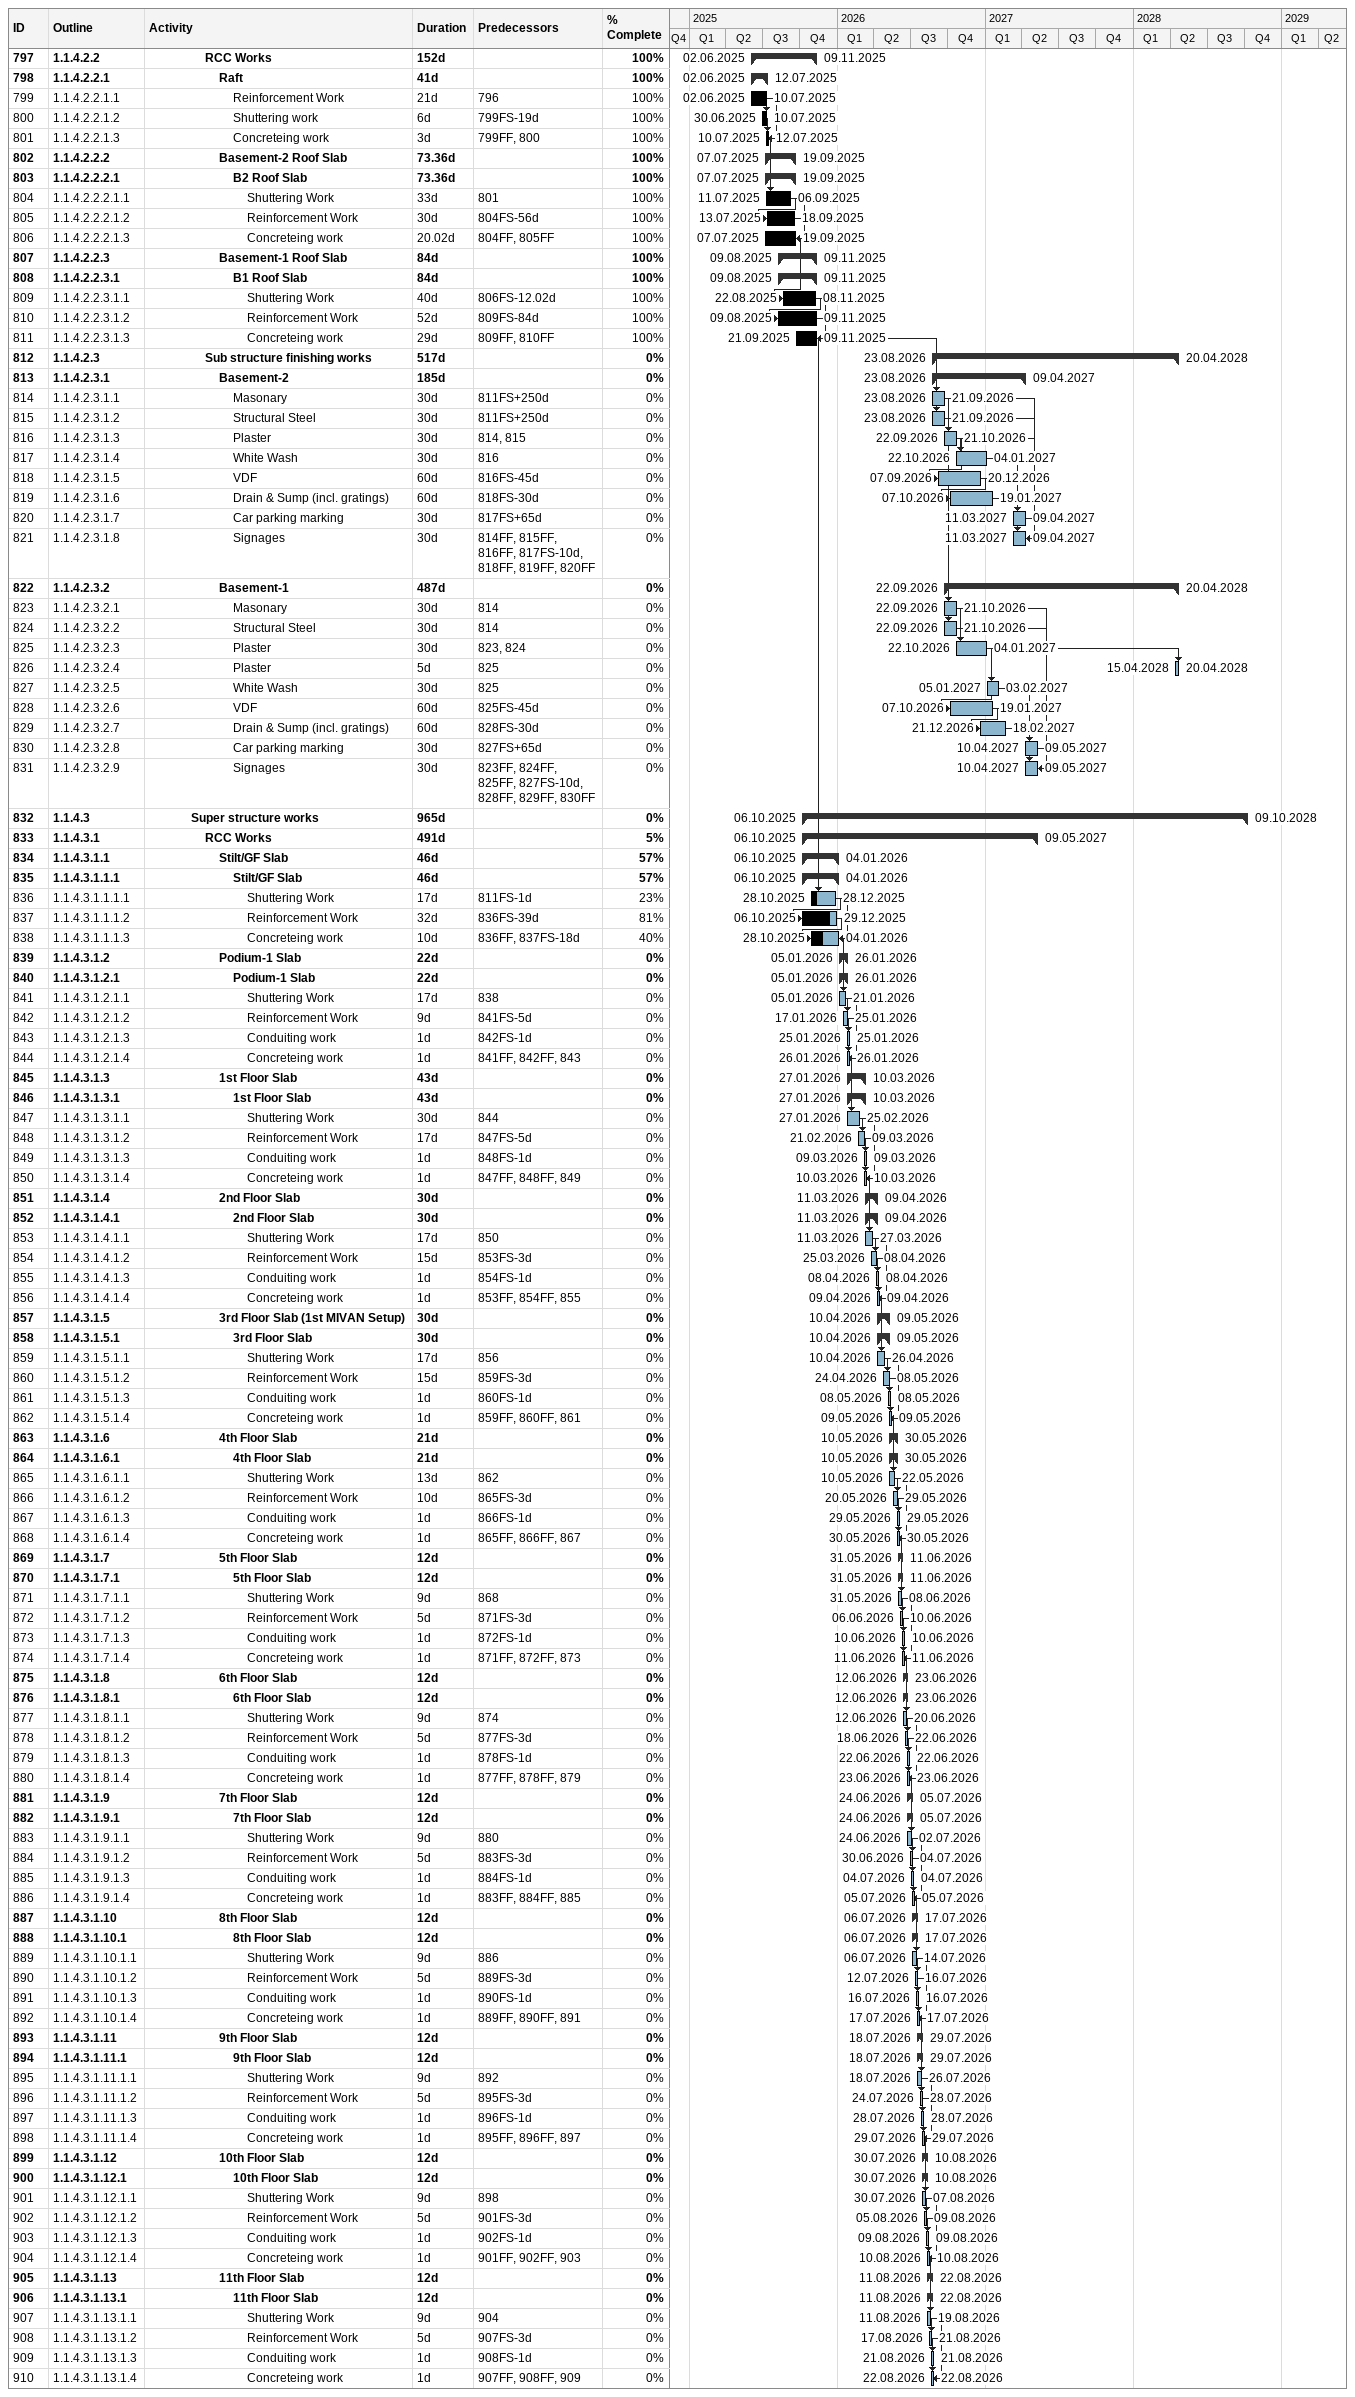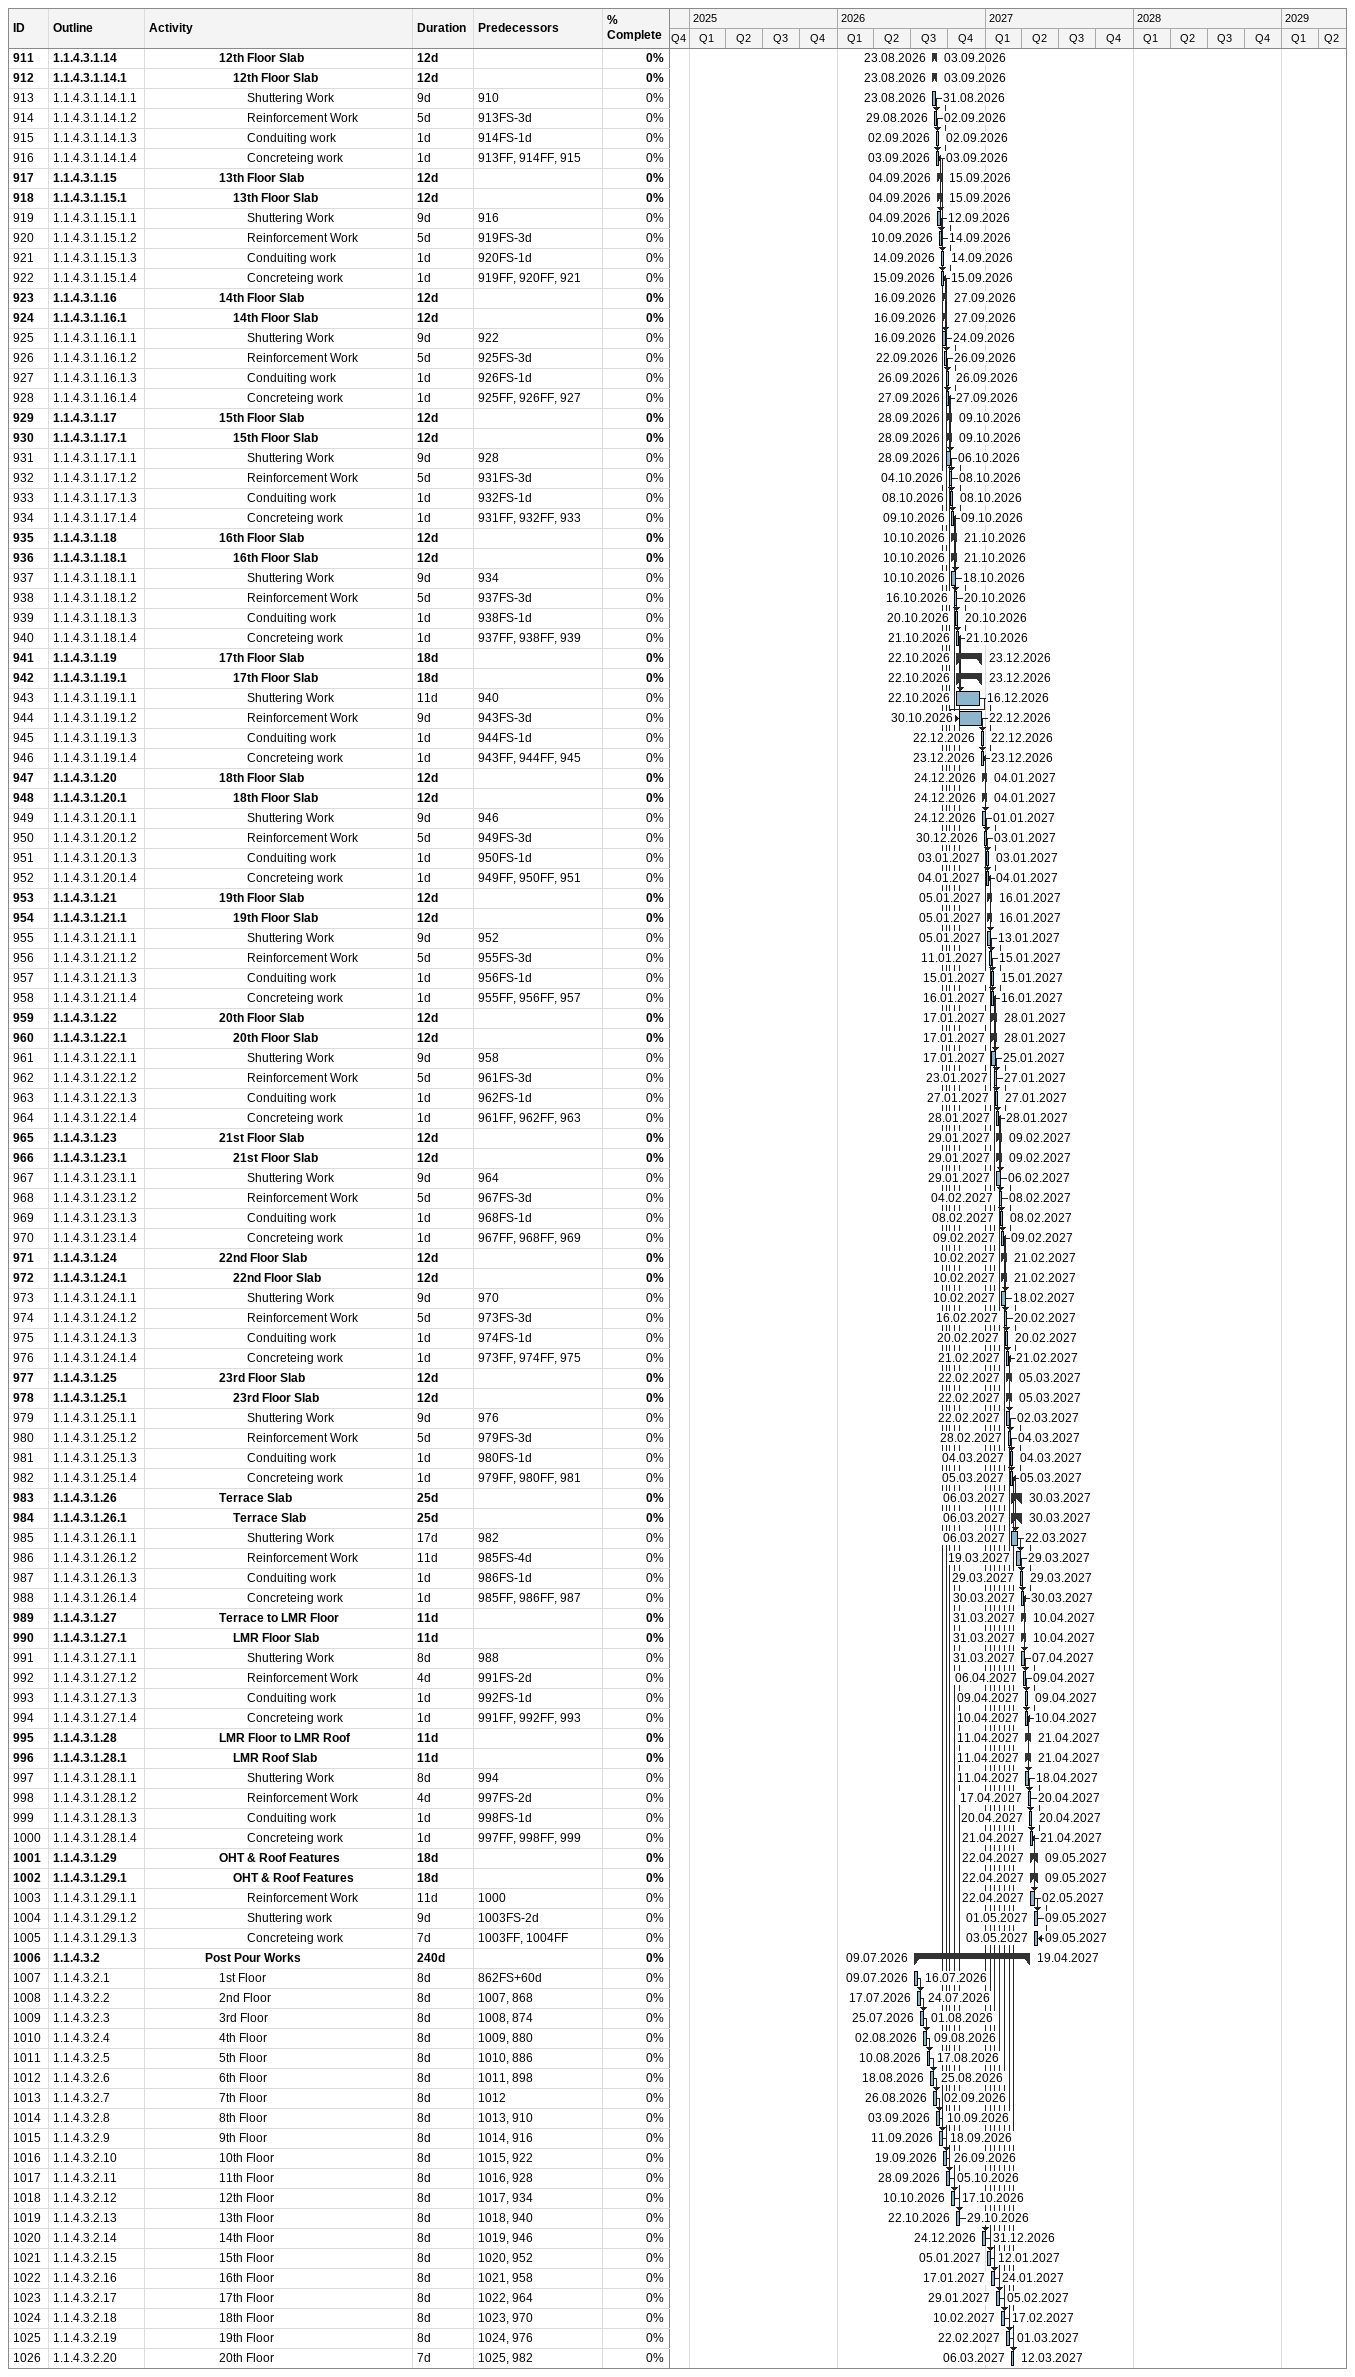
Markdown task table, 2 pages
| ID | WBS | Task | Duration | Start | Finish | Predecessors | % complete |
|---|---|---|---|---|---|---|---|
| 797 | 1.1.4.2.2 | **RCC Works** | 152d | 2025-06-02 | 2025-11-09 |  | 100 |
| 798 | 1.1.4.2.2.1 | **Raft** | 41d | 2025-06-02 | 2025-07-12 |  | 100 |
| 799 | 1.1.4.2.2.1.1 | Reinforcement Work | 21d | 2025-06-02 | 2025-07-10 | 796 | 100 |
| 800 | 1.1.4.2.2.1.2 | Shuttering work | 6d | 2025-06-30 | 2025-07-10 | 799FS-19d | 100 |
| 801 | 1.1.4.2.2.1.3 | Concreteing work | 3d | 2025-07-10 | 2025-07-12 | 799FF, 800 | 100 |
| 802 | 1.1.4.2.2.2 | **Basement-2 Roof Slab** | 73.36d | 2025-07-07 | 2025-09-19 |  | 100 |
| 803 | 1.1.4.2.2.2.1 | **B2 Roof Slab** | 73.36d | 2025-07-07 | 2025-09-19 |  | 100 |
| 804 | 1.1.4.2.2.2.1.1 | Shuttering Work | 33d | 2025-07-11 | 2025-09-06 | 801 | 100 |
| 805 | 1.1.4.2.2.2.1.2 | Reinforcement Work | 30d | 2025-07-13 | 2025-09-18 | 804FS-56d | 100 |
| 806 | 1.1.4.2.2.2.1.3 | Concreteing work | 20.02d | 2025-07-07 | 2025-09-19 | 804FF, 805FF | 100 |
| 807 | 1.1.4.2.2.3 | **Basement-1 Roof Slab** | 84d | 2025-08-09 | 2025-11-09 |  | 100 |
| 808 | 1.1.4.2.2.3.1 | **B1 Roof Slab** | 84d | 2025-08-09 | 2025-11-09 |  | 100 |
| 809 | 1.1.4.2.2.3.1.1 | Shuttering Work | 40d | 2025-08-22 | 2025-11-08 | 806FS-12.02d | 100 |
| 810 | 1.1.4.2.2.3.1.2 | Reinforcement Work | 52d | 2025-08-09 | 2025-11-09 | 809FS-84d | 100 |
| 811 | 1.1.4.2.2.3.1.3 | Concreteing work | 29d | 2025-09-21 | 2025-11-09 | 809FF, 810FF | 100 |
| 812 | 1.1.4.2.3 | **Sub structure finishing works** | 517d | 2026-08-23 | 2028-04-20 |  | 0 |
| 813 | 1.1.4.2.3.1 | **Basement-2** | 185d | 2026-08-23 | 2027-04-09 |  | 0 |
| 814 | 1.1.4.2.3.1.1 | Masonary | 30d | 2026-08-23 | 2026-09-21 | 811FS+250d | 0 |
| 815 | 1.1.4.2.3.1.2 | Structural Steel | 30d | 2026-08-23 | 2026-09-21 | 811FS+250d | 0 |
| 816 | 1.1.4.2.3.1.3 | Plaster | 30d | 2026-09-22 | 2026-10-21 | 814, 815 | 0 |
| 817 | 1.1.4.2.3.1.4 | White Wash | 30d | 2026-10-22 | 2027-01-04 | 816 | 0 |
| 818 | 1.1.4.2.3.1.5 | VDF | 60d | 2026-09-07 | 2026-12-20 | 816FS-45d | 0 |
| 819 | 1.1.4.2.3.1.6 | Drain & Sump (incl. gratings) | 60d | 2026-10-07 | 2027-01-19 | 818FS-30d | 0 |
| 820 | 1.1.4.2.3.1.7 | Car parking marking | 30d | 2027-03-11 | 2027-04-09 | 817FS+65d | 0 |
| 821 | 1.1.4.2.3.1.8 | Signages | 30d | 2027-03-11 | 2027-04-09 | 814FF, 815FF, 816FF, 817FS-10d, 818FF, 819FF, 820FF | 0 |
| 822 | 1.1.4.2.3.2 | **Basement-1** | 487d | 2026-09-22 | 2028-04-20 |  | 0 |
| 823 | 1.1.4.2.3.2.1 | Masonary | 30d | 2026-09-22 | 2026-10-21 | 814 | 0 |
| 824 | 1.1.4.2.3.2.2 | Structural Steel | 30d | 2026-09-22 | 2026-10-21 | 814 | 0 |
| 825 | 1.1.4.2.3.2.3 | Plaster | 30d | 2026-10-22 | 2027-01-04 | 823, 824 | 0 |
| 826 | 1.1.4.2.3.2.4 | Plaster | 5d | 2028-04-15 | 2028-04-20 | 825 | 0 |
| 827 | 1.1.4.2.3.2.5 | White Wash | 30d | 2027-01-05 | 2027-02-03 | 825 | 0 |
| 828 | 1.1.4.2.3.2.6 | VDF | 60d | 2026-10-07 | 2027-01-19 | 825FS-45d | 0 |
| 829 | 1.1.4.2.3.2.7 | Drain & Sump (incl. gratings) | 60d | 2026-12-21 | 2027-02-18 | 828FS-30d | 0 |
| 830 | 1.1.4.2.3.2.8 | Car parking marking | 30d | 2027-04-10 | 2027-05-09 | 827FS+65d | 0 |
| 831 | 1.1.4.2.3.2.9 | Signages | 30d | 2027-04-10 | 2027-05-09 | 823FF, 824FF, 825FF, 827FS-10d, 828FF, 829FF, 830FF | 0 |
| 832 | 1.1.4.3 | **Super structure works** | 965d | 2025-10-06 | 2028-10-09 |  | 0 |
| 833 | 1.1.4.3.1 | **RCC Works** | 491d | 2025-10-06 | 2027-05-09 |  | 5 |
| 834 | 1.1.4.3.1.1 | **Stilt/GF Slab** | 46d | 2025-10-06 | 2026-01-04 |  | 57 |
| 835 | 1.1.4.3.1.1.1 | **Stilt/GF Slab** | 46d | 2025-10-06 | 2026-01-04 |  | 57 |
| 836 | 1.1.4.3.1.1.1.1 | Shuttering Work | 17d | 2025-10-28 | 2025-12-28 | 811FS-1d | 23 |
| 837 | 1.1.4.3.1.1.1.2 | Reinforcement Work | 32d | 2025-10-06 | 2025-12-29 | 836FS-39d | 81 |
| 838 | 1.1.4.3.1.1.1.3 | Concreteing work | 10d | 2025-10-28 | 2026-01-04 | 836FF, 837FS-18d | 40 |
| 839 | 1.1.4.3.1.2 | **Podium-1 Slab** | 22d | 2026-01-05 | 2026-01-26 |  | 0 |
| 840 | 1.1.4.3.1.2.1 | **Podium-1 Slab** | 22d | 2026-01-05 | 2026-01-26 |  | 0 |
| 841 | 1.1.4.3.1.2.1.1 | Shuttering Work | 17d | 2026-01-05 | 2026-01-21 | 838 | 0 |
| 842 | 1.1.4.3.1.2.1.2 | Reinforcement Work | 9d | 2026-01-17 | 2026-01-25 | 841FS-5d | 0 |
| 843 | 1.1.4.3.1.2.1.3 | Conduiting work | 1d | 2026-01-25 | 2026-01-25 | 842FS-1d | 0 |
| 844 | 1.1.4.3.1.2.1.4 | Concreteing work | 1d | 2026-01-26 | 2026-01-26 | 841FF, 842FF, 843 | 0 |
| 845 | 1.1.4.3.1.3 | **1st Floor Slab** | 43d | 2026-01-27 | 2026-03-10 |  | 0 |
| 846 | 1.1.4.3.1.3.1 | **1st Floor Slab** | 43d | 2026-01-27 | 2026-03-10 |  | 0 |
| 847 | 1.1.4.3.1.3.1.1 | Shuttering Work | 30d | 2026-01-27 | 2026-02-25 | 844 | 0 |
| 848 | 1.1.4.3.1.3.1.2 | Reinforcement Work | 17d | 2026-02-21 | 2026-03-09 | 847FS-5d | 0 |
| 849 | 1.1.4.3.1.3.1.3 | Conduiting work | 1d | 2026-03-09 | 2026-03-09 | 848FS-1d | 0 |
| 850 | 1.1.4.3.1.3.1.4 | Concreteing work | 1d | 2026-03-10 | 2026-03-10 | 847FF, 848FF, 849 | 0 |
| 851 | 1.1.4.3.1.4 | **2nd Floor Slab** | 30d | 2026-03-11 | 2026-04-09 |  | 0 |
| 852 | 1.1.4.3.1.4.1 | **2nd Floor Slab** | 30d | 2026-03-11 | 2026-04-09 |  | 0 |
| 853 | 1.1.4.3.1.4.1.1 | Shuttering Work | 17d | 2026-03-11 | 2026-03-27 | 850 | 0 |
| 854 | 1.1.4.3.1.4.1.2 | Reinforcement Work | 15d | 2026-03-25 | 2026-04-08 | 853FS-3d | 0 |
| 855 | 1.1.4.3.1.4.1.3 | Conduiting work | 1d | 2026-04-08 | 2026-04-08 | 854FS-1d | 0 |
| 856 | 1.1.4.3.1.4.1.4 | Concreteing work | 1d | 2026-04-09 | 2026-04-09 | 853FF, 854FF, 855 | 0 |
| 857 | 1.1.4.3.1.5 | **3rd Floor Slab (1st MIVAN Setup)** | 30d | 2026-04-10 | 2026-05-09 |  | 0 |
| 858 | 1.1.4.3.1.5.1 | **3rd Floor Slab** | 30d | 2026-04-10 | 2026-05-09 |  | 0 |
| 859 | 1.1.4.3.1.5.1.1 | Shuttering Work | 17d | 2026-04-10 | 2026-04-26 | 856 | 0 |
| 860 | 1.1.4.3.1.5.1.2 | Reinforcement Work | 15d | 2026-04-24 | 2026-05-08 | 859FS-3d | 0 |
| 861 | 1.1.4.3.1.5.1.3 | Conduiting work | 1d | 2026-05-08 | 2026-05-08 | 860FS-1d | 0 |
| 862 | 1.1.4.3.1.5.1.4 | Concreteing work | 1d | 2026-05-09 | 2026-05-09 | 859FF, 860FF, 861 | 0 |
| 863 | 1.1.4.3.1.6 | **4th Floor Slab** | 21d | 2026-05-10 | 2026-05-30 |  | 0 |
| 864 | 1.1.4.3.1.6.1 | **4th Floor Slab** | 21d | 2026-05-10 | 2026-05-30 |  | 0 |
| 865 | 1.1.4.3.1.6.1.1 | Shuttering Work | 13d | 2026-05-10 | 2026-05-22 | 862 | 0 |
| 866 | 1.1.4.3.1.6.1.2 | Reinforcement Work | 10d | 2026-05-20 | 2026-05-29 | 865FS-3d | 0 |
| 867 | 1.1.4.3.1.6.1.3 | Conduiting work | 1d | 2026-05-29 | 2026-05-29 | 866FS-1d | 0 |
| 868 | 1.1.4.3.1.6.1.4 | Concreteing work | 1d | 2026-05-30 | 2026-05-30 | 865FF, 866FF, 867 | 0 |
| 869 | 1.1.4.3.1.7 | **5th Floor Slab** | 12d | 2026-05-31 | 2026-06-11 |  | 0 |
| 870 | 1.1.4.3.1.7.1 | **5th Floor Slab** | 12d | 2026-05-31 | 2026-06-11 |  | 0 |
| 871 | 1.1.4.3.1.7.1.1 | Shuttering Work | 9d | 2026-05-31 | 2026-06-08 | 868 | 0 |
| 872 | 1.1.4.3.1.7.1.2 | Reinforcement Work | 5d | 2026-06-06 | 2026-06-10 | 871FS-3d | 0 |
| 873 | 1.1.4.3.1.7.1.3 | Conduiting work | 1d | 2026-06-10 | 2026-06-10 | 872FS-1d | 0 |
| 874 | 1.1.4.3.1.7.1.4 | Concreteing work | 1d | 2026-06-11 | 2026-06-11 | 871FF, 872FF, 873 | 0 |
| 875 | 1.1.4.3.1.8 | **6th Floor Slab** | 12d | 2026-06-12 | 2026-06-23 |  | 0 |
| 876 | 1.1.4.3.1.8.1 | **6th Floor Slab** | 12d | 2026-06-12 | 2026-06-23 |  | 0 |
| 877 | 1.1.4.3.1.8.1.1 | Shuttering Work | 9d | 2026-06-12 | 2026-06-20 | 874 | 0 |
| 878 | 1.1.4.3.1.8.1.2 | Reinforcement Work | 5d | 2026-06-18 | 2026-06-22 | 877FS-3d | 0 |
| 879 | 1.1.4.3.1.8.1.3 | Conduiting work | 1d | 2026-06-22 | 2026-06-22 | 878FS-1d | 0 |
| 880 | 1.1.4.3.1.8.1.4 | Concreteing work | 1d | 2026-06-23 | 2026-06-23 | 877FF, 878FF, 879 | 0 |
| 881 | 1.1.4.3.1.9 | **7th Floor Slab** | 12d | 2026-06-24 | 2026-07-05 |  | 0 |
| 882 | 1.1.4.3.1.9.1 | **7th Floor Slab** | 12d | 2026-06-24 | 2026-07-05 |  | 0 |
| 883 | 1.1.4.3.1.9.1.1 | Shuttering Work | 9d | 2026-06-24 | 2026-07-02 | 880 | 0 |
| 884 | 1.1.4.3.1.9.1.2 | Reinforcement Work | 5d | 2026-06-30 | 2026-07-04 | 883FS-3d | 0 |
| 885 | 1.1.4.3.1.9.1.3 | Conduiting work | 1d | 2026-07-04 | 2026-07-04 | 884FS-1d | 0 |
| 886 | 1.1.4.3.1.9.1.4 | Concreteing work | 1d | 2026-07-05 | 2026-07-05 | 883FF, 884FF, 885 | 0 |
| 887 | 1.1.4.3.1.10 | **8th Floor Slab** | 12d | 2026-07-06 | 2026-07-17 |  | 0 |
| 888 | 1.1.4.3.1.10.1 | **8th Floor Slab** | 12d | 2026-07-06 | 2026-07-17 |  | 0 |
| 889 | 1.1.4.3.1.10.1.1 | Shuttering Work | 9d | 2026-07-06 | 2026-07-14 | 886 | 0 |
| 890 | 1.1.4.3.1.10.1.2 | Reinforcement Work | 5d | 2026-07-12 | 2026-07-16 | 889FS-3d | 0 |
| 891 | 1.1.4.3.1.10.1.3 | Conduiting work | 1d | 2026-07-16 | 2026-07-16 | 890FS-1d | 0 |
| 892 | 1.1.4.3.1.10.1.4 | Concreteing work | 1d | 2026-07-17 | 2026-07-17 | 889FF, 890FF, 891 | 0 |
| 893 | 1.1.4.3.1.11 | **9th Floor Slab** | 12d | 2026-07-18 | 2026-07-29 |  | 0 |
| 894 | 1.1.4.3.1.11.1 | **9th Floor Slab** | 12d | 2026-07-18 | 2026-07-29 |  | 0 |
| 895 | 1.1.4.3.1.11.1.1 | Shuttering Work | 9d | 2026-07-18 | 2026-07-26 | 892 | 0 |
| 896 | 1.1.4.3.1.11.1.2 | Reinforcement Work | 5d | 2026-07-24 | 2026-07-28 | 895FS-3d | 0 |
| 897 | 1.1.4.3.1.11.1.3 | Conduiting work | 1d | 2026-07-28 | 2026-07-28 | 896FS-1d | 0 |
| 898 | 1.1.4.3.1.11.1.4 | Concreteing work | 1d | 2026-07-29 | 2026-07-29 | 895FF, 896FF, 897 | 0 |
| 899 | 1.1.4.3.1.12 | **10th Floor Slab** | 12d | 2026-07-30 | 2026-08-10 |  | 0 |
| 900 | 1.1.4.3.1.12.1 | **10th Floor Slab** | 12d | 2026-07-30 | 2026-08-10 |  | 0 |
| 901 | 1.1.4.3.1.12.1.1 | Shuttering Work | 9d | 2026-07-30 | 2026-08-07 | 898 | 0 |
| 902 | 1.1.4.3.1.12.1.2 | Reinforcement Work | 5d | 2026-08-05 | 2026-08-09 | 901FS-3d | 0 |
| 903 | 1.1.4.3.1.12.1.3 | Conduiting work | 1d | 2026-08-09 | 2026-08-09 | 902FS-1d | 0 |
| 904 | 1.1.4.3.1.12.1.4 | Concreteing work | 1d | 2026-08-10 | 2026-08-10 | 901FF, 902FF, 903 | 0 |
| 905 | 1.1.4.3.1.13 | **11th Floor Slab** | 12d | 2026-08-11 | 2026-08-22 |  | 0 |
| 906 | 1.1.4.3.1.13.1 | **11th Floor Slab** | 12d | 2026-08-11 | 2026-08-22 |  | 0 |
| 907 | 1.1.4.3.1.13.1.1 | Shuttering Work | 9d | 2026-08-11 | 2026-08-19 | 904 | 0 |
| 908 | 1.1.4.3.1.13.1.2 | Reinforcement Work | 5d | 2026-08-17 | 2026-08-21 | 907FS-3d | 0 |
| 909 | 1.1.4.3.1.13.1.3 | Conduiting work | 1d | 2026-08-21 | 2026-08-21 | 908FS-1d | 0 |
| 910 | 1.1.4.3.1.13.1.4 | Concreteing work | 1d | 2026-08-22 | 2026-08-22 | 907FF, 908FF, 909 | 0 |
| 911 | 1.1.4.3.1.14 | **12th Floor Slab** | 12d | 2026-08-23 | 2026-09-03 |  | 0 |
| 912 | 1.1.4.3.1.14.1 | **12th Floor Slab** | 12d | 2026-08-23 | 2026-09-03 |  | 0 |
| 913 | 1.1.4.3.1.14.1.1 | Shuttering Work | 9d | 2026-08-23 | 2026-08-31 | 910 | 0 |
| 914 | 1.1.4.3.1.14.1.2 | Reinforcement Work | 5d | 2026-08-29 | 2026-09-02 | 913FS-3d | 0 |
| 915 | 1.1.4.3.1.14.1.3 | Conduiting work | 1d | 2026-09-02 | 2026-09-02 | 914FS-1d | 0 |
| 916 | 1.1.4.3.1.14.1.4 | Concreteing work | 1d | 2026-09-03 | 2026-09-03 | 913FF, 914FF, 915 | 0 |
| 917 | 1.1.4.3.1.15 | **13th Floor Slab** | 12d | 2026-09-04 | 2026-09-15 |  | 0 |
| 918 | 1.1.4.3.1.15.1 | **13th Floor Slab** | 12d | 2026-09-04 | 2026-09-15 |  | 0 |
| 919 | 1.1.4.3.1.15.1.1 | Shuttering Work | 9d | 2026-09-04 | 2026-09-12 | 916 | 0 |
| 920 | 1.1.4.3.1.15.1.2 | Reinforcement Work | 5d | 2026-09-10 | 2026-09-14 | 919FS-3d | 0 |
| 921 | 1.1.4.3.1.15.1.3 | Conduiting work | 1d | 2026-09-14 | 2026-09-14 | 920FS-1d | 0 |
| 922 | 1.1.4.3.1.15.1.4 | Concreteing work | 1d | 2026-09-15 | 2026-09-15 | 919FF, 920FF, 921 | 0 |
| 923 | 1.1.4.3.1.16 | **14th Floor Slab** | 12d | 2026-09-16 | 2026-09-27 |  | 0 |
| 924 | 1.1.4.3.1.16.1 | **14th Floor Slab** | 12d | 2026-09-16 | 2026-09-27 |  | 0 |
| 925 | 1.1.4.3.1.16.1.1 | Shuttering Work | 9d | 2026-09-16 | 2026-09-24 | 922 | 0 |
| 926 | 1.1.4.3.1.16.1.2 | Reinforcement Work | 5d | 2026-09-22 | 2026-09-26 | 925FS-3d | 0 |
| 927 | 1.1.4.3.1.16.1.3 | Conduiting work | 1d | 2026-09-26 | 2026-09-26 | 926FS-1d | 0 |
| 928 | 1.1.4.3.1.16.1.4 | Concreteing work | 1d | 2026-09-27 | 2026-09-27 | 925FF, 926FF, 927 | 0 |
| 929 | 1.1.4.3.1.17 | **15th Floor Slab** | 12d | 2026-09-28 | 2026-10-09 |  | 0 |
| 930 | 1.1.4.3.1.17.1 | **15th Floor Slab** | 12d | 2026-09-28 | 2026-10-09 |  | 0 |
| 931 | 1.1.4.3.1.17.1.1 | Shuttering Work | 9d | 2026-09-28 | 2026-10-06 | 928 | 0 |
| 932 | 1.1.4.3.1.17.1.2 | Reinforcement Work | 5d | 2026-10-04 | 2026-10-08 | 931FS-3d | 0 |
| 933 | 1.1.4.3.1.17.1.3 | Conduiting work | 1d | 2026-10-08 | 2026-10-08 | 932FS-1d | 0 |
| 934 | 1.1.4.3.1.17.1.4 | Concreteing work | 1d | 2026-10-09 | 2026-10-09 | 931FF, 932FF, 933 | 0 |
| 935 | 1.1.4.3.1.18 | **16th Floor Slab** | 12d | 2026-10-10 | 2026-10-21 |  | 0 |
| 936 | 1.1.4.3.1.18.1 | **16th Floor Slab** | 12d | 2026-10-10 | 2026-10-21 |  | 0 |
| 937 | 1.1.4.3.1.18.1.1 | Shuttering Work | 9d | 2026-10-10 | 2026-10-18 | 934 | 0 |
| 938 | 1.1.4.3.1.18.1.2 | Reinforcement Work | 5d | 2026-10-16 | 2026-10-20 | 937FS-3d | 0 |
| 939 | 1.1.4.3.1.18.1.3 | Conduiting work | 1d | 2026-10-20 | 2026-10-20 | 938FS-1d | 0 |
| 940 | 1.1.4.3.1.18.1.4 | Concreteing work | 1d | 2026-10-21 | 2026-10-21 | 937FF, 938FF, 939 | 0 |
| 941 | 1.1.4.3.1.19 | **17th Floor Slab** | 18d | 2026-10-22 | 2026-12-23 |  | 0 |
| 942 | 1.1.4.3.1.19.1 | **17th Floor Slab** | 18d | 2026-10-22 | 2026-12-23 |  | 0 |
| 943 | 1.1.4.3.1.19.1.1 | Shuttering Work | 11d | 2026-10-22 | 2026-12-16 | 940 | 0 |
| 944 | 1.1.4.3.1.19.1.2 | Reinforcement Work | 9d | 2026-10-30 | 2026-12-22 | 943FS-3d | 0 |
| 945 | 1.1.4.3.1.19.1.3 | Conduiting work | 1d | 2026-12-22 | 2026-12-22 | 944FS-1d | 0 |
| 946 | 1.1.4.3.1.19.1.4 | Concreteing work | 1d | 2026-12-23 | 2026-12-23 | 943FF, 944FF, 945 | 0 |
| 947 | 1.1.4.3.1.20 | **18th Floor Slab** | 12d | 2026-12-24 | 2027-01-04 |  | 0 |
| 948 | 1.1.4.3.1.20.1 | **18th Floor Slab** | 12d | 2026-12-24 | 2027-01-04 |  | 0 |
| 949 | 1.1.4.3.1.20.1.1 | Shuttering Work | 9d | 2026-12-24 | 2027-01-01 | 946 | 0 |
| 950 | 1.1.4.3.1.20.1.2 | Reinforcement Work | 5d | 2026-12-30 | 2027-01-03 | 949FS-3d | 0 |
| 951 | 1.1.4.3.1.20.1.3 | Conduiting work | 1d | 2027-01-03 | 2027-01-03 | 950FS-1d | 0 |
| 952 | 1.1.4.3.1.20.1.4 | Concreteing work | 1d | 2027-01-04 | 2027-01-04 | 949FF, 950FF, 951 | 0 |
| 953 | 1.1.4.3.1.21 | **19th Floor Slab** | 12d | 2027-01-05 | 2027-01-16 |  | 0 |
| 954 | 1.1.4.3.1.21.1 | **19th Floor Slab** | 12d | 2027-01-05 | 2027-01-16 |  | 0 |
| 955 | 1.1.4.3.1.21.1.1 | Shuttering Work | 9d | 2027-01-05 | 2027-01-13 | 952 | 0 |
| 956 | 1.1.4.3.1.21.1.2 | Reinforcement Work | 5d | 2027-01-11 | 2027-01-15 | 955FS-3d | 0 |
| 957 | 1.1.4.3.1.21.1.3 | Conduiting work | 1d | 2027-01-15 | 2027-01-15 | 956FS-1d | 0 |
| 958 | 1.1.4.3.1.21.1.4 | Concreteing work | 1d | 2027-01-16 | 2027-01-16 | 955FF, 956FF, 957 | 0 |
| 959 | 1.1.4.3.1.22 | **20th Floor Slab** | 12d | 2027-01-17 | 2027-01-28 |  | 0 |
| 960 | 1.1.4.3.1.22.1 | **20th Floor Slab** | 12d | 2027-01-17 | 2027-01-28 |  | 0 |
| 961 | 1.1.4.3.1.22.1.1 | Shuttering Work | 9d | 2027-01-17 | 2027-01-25 | 958 | 0 |
| 962 | 1.1.4.3.1.22.1.2 | Reinforcement Work | 5d | 2027-01-23 | 2027-01-27 | 961FS-3d | 0 |
| 963 | 1.1.4.3.1.22.1.3 | Conduiting work | 1d | 2027-01-27 | 2027-01-27 | 962FS-1d | 0 |
| 964 | 1.1.4.3.1.22.1.4 | Concreteing work | 1d | 2027-01-28 | 2027-01-28 | 961FF, 962FF, 963 | 0 |
| 965 | 1.1.4.3.1.23 | **21st Floor Slab** | 12d | 2027-01-29 | 2027-02-09 |  | 0 |
| 966 | 1.1.4.3.1.23.1 | **21st Floor Slab** | 12d | 2027-01-29 | 2027-02-09 |  | 0 |
| 967 | 1.1.4.3.1.23.1.1 | Shuttering Work | 9d | 2027-01-29 | 2027-02-06 | 964 | 0 |
| 968 | 1.1.4.3.1.23.1.2 | Reinforcement Work | 5d | 2027-02-04 | 2027-02-08 | 967FS-3d | 0 |
| 969 | 1.1.4.3.1.23.1.3 | Conduiting work | 1d | 2027-02-08 | 2027-02-08 | 968FS-1d | 0 |
| 970 | 1.1.4.3.1.23.1.4 | Concreteing work | 1d | 2027-02-09 | 2027-02-09 | 967FF, 968FF, 969 | 0 |
| 971 | 1.1.4.3.1.24 | **22nd Floor Slab** | 12d | 2027-02-10 | 2027-02-21 |  | 0 |
| 972 | 1.1.4.3.1.24.1 | **22nd Floor Slab** | 12d | 2027-02-10 | 2027-02-21 |  | 0 |
| 973 | 1.1.4.3.1.24.1.1 | Shuttering Work | 9d | 2027-02-10 | 2027-02-18 | 970 | 0 |
| 974 | 1.1.4.3.1.24.1.2 | Reinforcement Work | 5d | 2027-02-16 | 2027-02-20 | 973FS-3d | 0 |
| 975 | 1.1.4.3.1.24.1.3 | Conduiting work | 1d | 2027-02-20 | 2027-02-20 | 974FS-1d | 0 |
| 976 | 1.1.4.3.1.24.1.4 | Concreteing work | 1d | 2027-02-21 | 2027-02-21 | 973FF, 974FF, 975 | 0 |
| 977 | 1.1.4.3.1.25 | **23rd Floor Slab** | 12d | 2027-02-22 | 2027-03-05 |  | 0 |
| 978 | 1.1.4.3.1.25.1 | **23rd Floor Slab** | 12d | 2027-02-22 | 2027-03-05 |  | 0 |
| 979 | 1.1.4.3.1.25.1.1 | Shuttering Work | 9d | 2027-02-22 | 2027-03-02 | 976 | 0 |
| 980 | 1.1.4.3.1.25.1.2 | Reinforcement Work | 5d | 2027-02-28 | 2027-03-04 | 979FS-3d | 0 |
| 981 | 1.1.4.3.1.25.1.3 | Conduiting work | 1d | 2027-03-04 | 2027-03-04 | 980FS-1d | 0 |
| 982 | 1.1.4.3.1.25.1.4 | Concreteing work | 1d | 2027-03-05 | 2027-03-05 | 979FF, 980FF, 981 | 0 |
| 983 | 1.1.4.3.1.26 | **Terrace Slab** | 25d | 2027-03-06 | 2027-03-30 |  | 0 |
| 984 | 1.1.4.3.1.26.1 | **Terrace Slab** | 25d | 2027-03-06 | 2027-03-30 |  | 0 |
| 985 | 1.1.4.3.1.26.1.1 | Shuttering Work | 17d | 2027-03-06 | 2027-03-22 | 982 | 0 |
| 986 | 1.1.4.3.1.26.1.2 | Reinforcement Work | 11d | 2027-03-19 | 2027-03-29 | 985FS-4d | 0 |
| 987 | 1.1.4.3.1.26.1.3 | Conduiting work | 1d | 2027-03-29 | 2027-03-29 | 986FS-1d | 0 |
| 988 | 1.1.4.3.1.26.1.4 | Concreteing work | 1d | 2027-03-30 | 2027-03-30 | 985FF, 986FF, 987 | 0 |
| 989 | 1.1.4.3.1.27 | **Terrace to LMR Floor** | 11d | 2027-03-31 | 2027-04-10 |  | 0 |
| 990 | 1.1.4.3.1.27.1 | **LMR Floor Slab** | 11d | 2027-03-31 | 2027-04-10 |  | 0 |
| 991 | 1.1.4.3.1.27.1.1 | Shuttering Work | 8d | 2027-03-31 | 2027-04-07 | 988 | 0 |
| 992 | 1.1.4.3.1.27.1.2 | Reinforcement Work | 4d | 2027-04-06 | 2027-04-09 | 991FS-2d | 0 |
| 993 | 1.1.4.3.1.27.1.3 | Conduiting work | 1d | 2027-04-09 | 2027-04-09 | 992FS-1d | 0 |
| 994 | 1.1.4.3.1.27.1.4 | Concreteing work | 1d | 2027-04-10 | 2027-04-10 | 991FF, 992FF, 993 | 0 |
| 995 | 1.1.4.3.1.28 | **LMR Floor to LMR Roof** | 11d | 2027-04-11 | 2027-04-21 |  | 0 |
| 996 | 1.1.4.3.1.28.1 | **LMR Roof Slab** | 11d | 2027-04-11 | 2027-04-21 |  | 0 |
| 997 | 1.1.4.3.1.28.1.1 | Shuttering Work | 8d | 2027-04-11 | 2027-04-18 | 994 | 0 |
| 998 | 1.1.4.3.1.28.1.2 | Reinforcement Work | 4d | 2027-04-17 | 2027-04-20 | 997FS-2d | 0 |
| 999 | 1.1.4.3.1.28.1.3 | Conduiting work | 1d | 2027-04-20 | 2027-04-20 | 998FS-1d | 0 |
| 1000 | 1.1.4.3.1.28.1.4 | Concreteing work | 1d | 2027-04-21 | 2027-04-21 | 997FF, 998FF, 999 | 0 |
| 1001 | 1.1.4.3.1.29 | **OHT & Roof Features** | 18d | 2027-04-22 | 2027-05-09 |  | 0 |
| 1002 | 1.1.4.3.1.29.1 | **OHT & Roof Features** | 18d | 2027-04-22 | 2027-05-09 |  | 0 |
| 1003 | 1.1.4.3.1.29.1.1 | Reinforcement Work | 11d | 2027-04-22 | 2027-05-02 | 1000 | 0 |
| 1004 | 1.1.4.3.1.29.1.2 | Shuttering work | 9d | 2027-05-01 | 2027-05-09 | 1003FS-2d | 0 |
| 1005 | 1.1.4.3.1.29.1.3 | Concreteing work | 7d | 2027-05-03 | 2027-05-09 | 1003FF, 1004FF | 0 |
| 1006 | 1.1.4.3.2 | **Post Pour Works** | 240d | 2026-07-09 | 2027-04-19 |  | 0 |
| 1007 | 1.1.4.3.2.1 | 1st Floor | 8d | 2026-07-09 | 2026-07-16 | 862FS+60d | 0 |
| 1008 | 1.1.4.3.2.2 | 2nd Floor | 8d | 2026-07-17 | 2026-07-24 | 1007, 868 | 0 |
| 1009 | 1.1.4.3.2.3 | 3rd Floor | 8d | 2026-07-25 | 2026-08-01 | 1008, 874 | 0 |
| 1010 | 1.1.4.3.2.4 | 4th Floor | 8d | 2026-08-02 | 2026-08-09 | 1009, 880 | 0 |
| 1011 | 1.1.4.3.2.5 | 5th Floor | 8d | 2026-08-10 | 2026-08-17 | 1010, 886 | 0 |
| 1012 | 1.1.4.3.2.6 | 6th Floor | 8d | 2026-08-18 | 2026-08-25 | 1011, 898 | 0 |
| 1013 | 1.1.4.3.2.7 | 7th Floor | 8d | 2026-08-26 | 2026-09-02 | 1012 | 0 |
| 1014 | 1.1.4.3.2.8 | 8th Floor | 8d | 2026-09-03 | 2026-09-10 | 1013, 910 | 0 |
| 1015 | 1.1.4.3.2.9 | 9th Floor | 8d | 2026-09-11 | 2026-09-18 | 1014, 916 | 0 |
| 1016 | 1.1.4.3.2.10 | 10th Floor | 8d | 2026-09-19 | 2026-09-26 | 1015, 922 | 0 |
| 1017 | 1.1.4.3.2.11 | 11th Floor | 8d | 2026-09-28 | 2026-10-05 | 1016, 928 | 0 |
| 1018 | 1.1.4.3.2.12 | 12th Floor | 8d | 2026-10-10 | 2026-10-17 | 1017, 934 | 0 |
| 1019 | 1.1.4.3.2.13 | 13th Floor | 8d | 2026-10-22 | 2026-10-29 | 1018, 940 | 0 |
| 1020 | 1.1.4.3.2.14 | 14th Floor | 8d | 2026-12-24 | 2026-12-31 | 1019, 946 | 0 |
| 1021 | 1.1.4.3.2.15 | 15th Floor | 8d | 2027-01-05 | 2027-01-12 | 1020, 952 | 0 |
| 1022 | 1.1.4.3.2.16 | 16th Floor | 8d | 2027-01-17 | 2027-01-24 | 1021, 958 | 0 |
| 1023 | 1.1.4.3.2.17 | 17th Floor | 8d | 2027-01-29 | 2027-02-05 | 1022, 964 | 0 |
| 1024 | 1.1.4.3.2.18 | 18th Floor | 8d | 2027-02-10 | 2027-02-17 | 1023, 970 | 0 |
| 1025 | 1.1.4.3.2.19 | 19th Floor | 8d | 2027-02-22 | 2027-03-01 | 1024, 976 | 0 |
| 1026 | 1.1.4.3.2.20 | 20th Floor | 7d | 2027-03-06 | 2027-03-12 | 1025, 982 | 0 |
